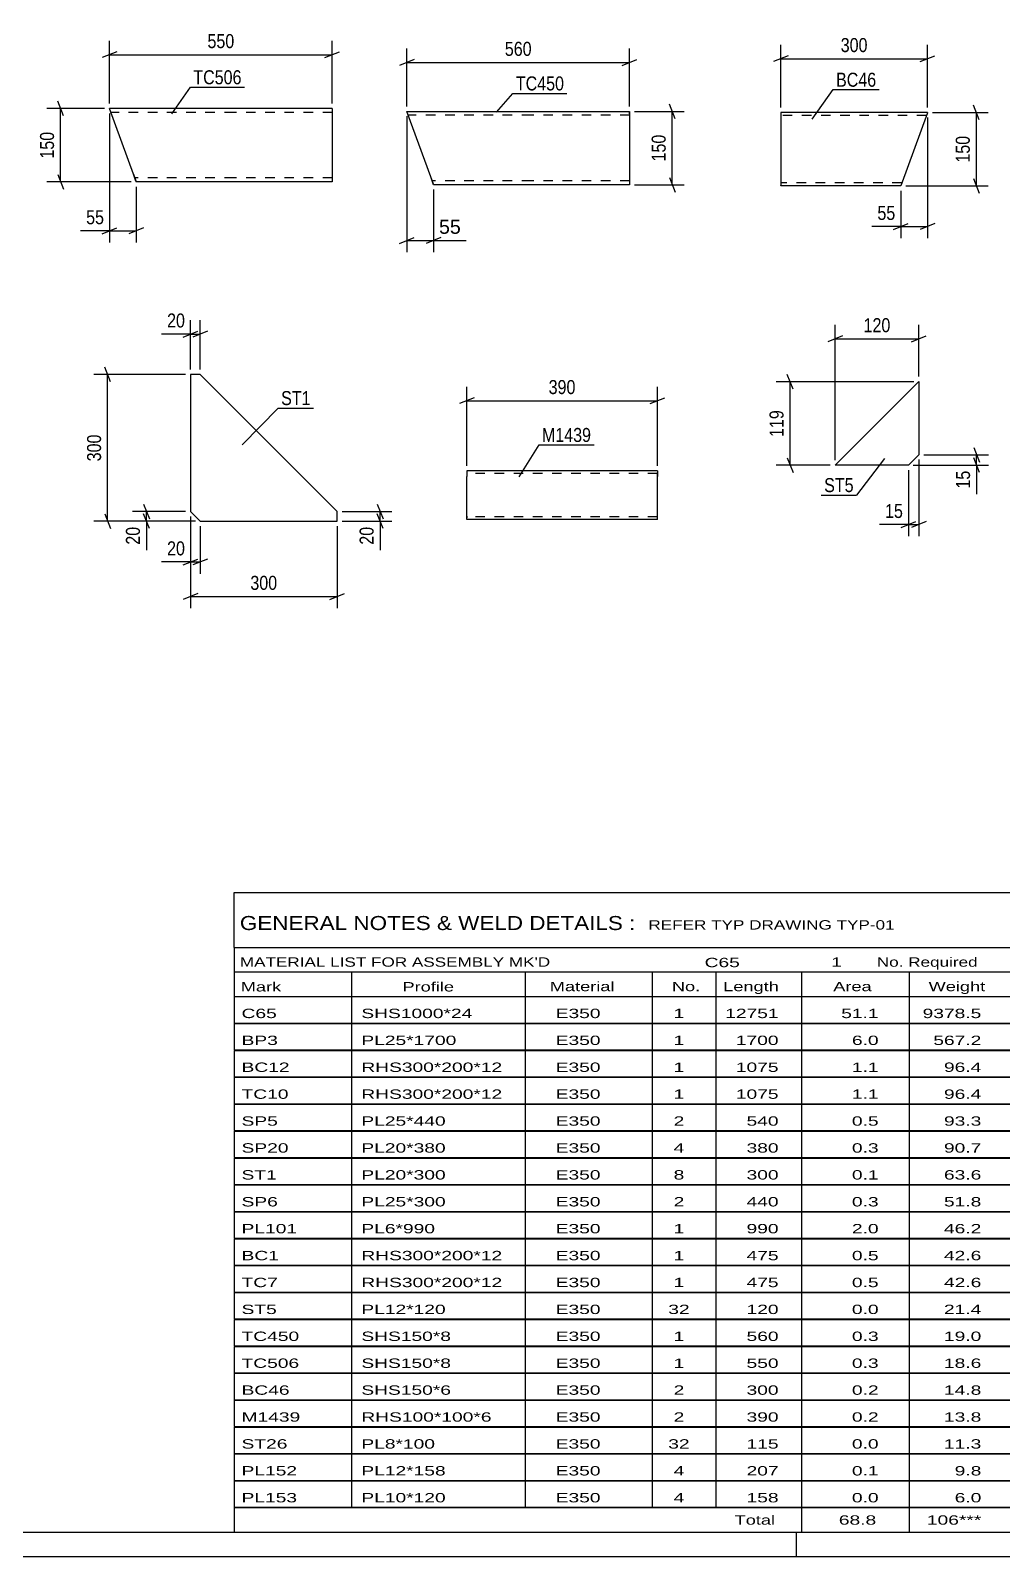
# Model space of a CAD drawing. Header units: millimetres. Extents: x 0 to 841, y 0 to 1249.
# Drawn here: x 474.3 to 673.1, y 0 to 311.9 of the extents above; entities that cross this region are included whole.
import ezdxf

# ---------------------------------------------------------------- set-up
doc = ezdxf.new("R2010")
doc.units = ezdxf.units.MM
doc.linetypes.add('DXK_LINE_DOT2', pattern=[3.9198, 1.9599, -1.9599])
doc.styles.add('Arial', font='ARIAL.TTF', dxfattribs={"height": 0.2})
doc.styles.add('Arial Narrow', font='ARIALN.TTF', dxfattribs={"height": 0.2})

# ---------------------------------------------------------------- blocks, each defined once
blk = doc.blocks.new('Unknown-284856767-1127')
at = {"color": 5, "linetype": 'Continuous'}
for p, q in [((5, 5), (836, 5)), ((631, 0), (631, 5)), ((0, 0), (841, 0))]:
    blk.add_line(p, q, dxfattribs=at)
blk = doc.blocks.new('Part-284856767-7043 - 7036')
at = {"color": 2, "linetype": 'Continuous'}
for p, q in [((657.77, 295.18), (627.78, 295.18)), ((627.78, 295.18), (627.78, 280.27)), ((657.74, 295.08), (652.32, 280.18)), ((657.77, 295.18), (657.74, 295.08)), ((627.78, 280.18), (627.78, 280.27)), ((652.32, 280.18), (627.78, 280.18))]:
    blk.add_line(p, q, dxfattribs=at)
at = {"color": 7, "linetype": 'DXK_LINE_DOT2'}
for p, q in [((657.56, 294.58), (627.78, 294.58)), ((627.78, 280.78), (627.78, 280.82)), ((652.53, 280.78), (627.78, 280.78)), ((652.53, 280.78), (652.55, 280.82))]:
    blk.add_line(p, q, dxfattribs=at)
blk = doc.blocks.new('Part-284856767-7105 - 7099')
at = {"color": 2, "linetype": 'Continuous'}
for p, q in [((563.54, 221.95), (563.54, 220.75)), ((602.55, 221.95), (563.54, 221.95)), ((602.55, 221.95), (602.55, 221.86)), ((602.55, 221.86), (602.55, 220.75)), ((563.54, 212.69), (563.54, 220.75)), ((602.55, 211.95), (602.55, 220.75)), ((563.54, 212.04), (563.54, 212.69)), ((563.54, 211.95), (563.54, 212.04)), ((602.55, 211.95), (563.54, 211.95))]:
    blk.add_line(p, q, dxfattribs=at)
at = {"color": 7, "linetype": 'DXK_LINE_DOT2'}
for p, q in [((602.55, 220.75), (602.55, 221.6)), ((602.55, 221.35), (563.54, 221.35)), ((563.54, 212.69), (563.54, 212.3)), ((563.54, 212.55), (563.54, 212.59)), ((602.55, 212.55), (563.54, 212.55)), ((602.55, 212.55), (602.55, 212.59)), ((563.54, 211.95), (563.54, 211.95))]:
    blk.add_line(p, q, dxfattribs=at)
blk = doc.blocks.new('Part-284856767-5308 - 5301')
at = {"color": 2, "linetype": 'Continuous'}
for p, q in [((556.18, 282.01), (551.3, 295.41)), ((551.3, 295.41), (576.76, 295.41)), ((576.86, 295.41), (596.86, 295.41)), ((596.86, 295.41), (596.86, 294.94)), ((596.86, 294.94), (596.86, 280.41)), ((556.76, 280.41), (556.18, 282.01)), ((576.76, 280.41), (556.76, 280.41)), ((596.86, 280.41), (576.86, 280.41))]:
    blk.add_line(p, q, dxfattribs=at)
at = {"color": 7, "linetype": 'DXK_LINE_DOT2'}
for p, q in [((576.76, 294.61), (551.59, 294.61)), ((596.86, 294.61), (576.86, 294.61)), ((596.86, 294.94), (596.86, 295.29)), ((556.72, 280.53), (556.18, 282.01)), ((556.47, 281.21), (556.45, 281.27)), ((576.76, 281.21), (556.47, 281.21)), ((596.86, 281.21), (576.86, 281.21)), ((596.86, 281.21), (596.86, 281.27))]:
    blk.add_line(p, q, dxfattribs=at)
blk = doc.blocks.new('Part-284856767-5927 - 5921')
at = {"color": 2, "linetype": 'Continuous'}
for p, q in [((638.87, 223.08), (656.01, 240.22)), ((656.01, 240.22), (656.01, 225.22)), ((656.01, 225.22), (653.87, 223.08)), ((653.87, 223.08), (638.87, 223.08))]:
    blk.add_line(p, q, dxfattribs=at)
blk = doc.blocks.new('Part-284856767-5982 - 5976')
at = {"color": 2, "linetype": 'Continuous'}
for p, q in [((509.05, 241.61), (507.05, 241.61)), ((507.05, 241.61), (507.05, 213.61)), ((537.05, 213.61), (509.05, 241.61)), ((507.05, 213.61), (509.05, 211.61)), ((537.05, 211.61), (537.05, 213.61)), ((509.05, 211.61), (537.05, 211.61))]:
    blk.add_line(p, q, dxfattribs=at)
blk = doc.blocks.new('Part-284856767-5365 - 5358')
at = {"color": 2, "linetype": 'Continuous'}
for p, q in [((515.96, 295.99), (490.5, 295.99)), ((495.37, 282.59), (490.5, 295.99)), ((536.06, 295.99), (516.06, 295.99)), ((536.06, 295.99), (536.06, 280.99)), ((495.37, 282.59), (495.96, 280.99)), ((515.96, 280.99), (495.96, 280.99)), ((536.06, 280.99), (516.06, 280.99))]:
    blk.add_line(p, q, dxfattribs=at)
at = {"color": 7, "linetype": 'DXK_LINE_DOT2'}
for p, q in [((515.96, 295.19), (490.79, 295.19)), ((536.06, 295.19), (516.06, 295.19)), ((495.91, 281.11), (495.37, 282.59)), ((495.67, 281.79), (495.64, 281.85)), ((515.96, 281.79), (495.67, 281.79)), ((536.06, 281.79), (516.06, 281.79)), ((536.06, 281.79), (536.06, 281.85))]:
    blk.add_line(p, q, dxfattribs=at)
blk = doc.blocks.new('StraightDimension-284856767-7078 - 7036')
at = {"color": 7, "linetype": 'Continuous'}
for p, q in [((657.77, 294.18), (657.77, 269.47)), ((652.32, 279.18), (652.32, 269.47)), ((650.82, 271.27), (653.82, 272.47)), ((652.32, 271.87), (657.77, 271.87)), ((659.27, 272.47), (656.27, 271.27))]:
    blk.add_line(p, q, dxfattribs=at)
at = {"color": 0}
blk.add_wipeout([(651.79, 272.62), (651.79, 276.82), (646.93, 276.82), (646.93, 272.62)], dxfattribs=at)
at = {"color": 7, "linetype": 'Continuous'}
blk.add_line((652.32, 271.87), (646.41, 271.87), dxfattribs=at)
blk.add_line((652.32, 271.87), (646.41, 271.87), dxfattribs=at)
at = {"color": 3, "style": 'Arial Narrow'}
blk.add_text('55', height=2.863, dxfattribs=at).set_placement((647.53, 273.22))
blk = doc.blocks.new('StraightDimension-284856767-7045 - 7036')
at = {"color": 7, "linetype": 'Continuous'}
for p, q in [((627.78, 296.18), (627.78, 309.03)), ((657.77, 296.18), (657.77, 309.03)), ((629.28, 306.78), (626.28, 305.58)), ((627.78, 306.18), (657.77, 306.18)), ((656.27, 305.58), (659.27, 306.78))]:
    blk.add_line(p, q, dxfattribs=at)
at = {"color": 0}
blk.add_wipeout([(646.12, 306.93), (646.12, 311.13), (639.43, 311.13), (639.43, 306.93)], dxfattribs=at)
at = {"color": 3, "style": 'Arial Narrow'}
blk.add_text('300', height=2.863, dxfattribs=at).set_placement((640.03, 307.53))
blk = doc.blocks.new('StraightDimension-284856767-7056 - 7036')
at = {"color": 7, "linetype": 'Continuous'}
for p, q in [((668.37, 293.68), (667.17, 296.68)), ((658.77, 295.18), (670.17, 295.18)), ((667.77, 280.18), (667.77, 295.18)), ((667.17, 281.68), (668.37, 278.68)), ((653.32, 280.18), (670.17, 280.18))]:
    blk.add_line(p, q, dxfattribs=at)
at = {"color": 0}
blk.add_wipeout([(667.02, 291.02), (662.82, 291.02), (662.82, 284.33), (667.02, 284.33)], dxfattribs=at)
at = {"color": 3, "style": 'Arial Narrow'}
blk.add_text('150', height=2.863, rotation=90.0002, dxfattribs=at).set_placement((666.42, 284.93))
blk = doc.blocks.new('StraightDimension-284856767-7107 - 7099')
at = {"color": 7, "linetype": 'Continuous'}
for p, q in [((563.54, 222.95), (563.54, 239.12)), ((602.55, 222.95), (602.55, 239.12)), ((565.04, 236.87), (562.04, 235.67)), ((563.54, 236.27), (602.55, 236.27)), ((601.05, 235.67), (604.05, 236.87))]:
    blk.add_line(p, q, dxfattribs=at)
at = {"color": 0}
blk.add_wipeout([(586.39, 237.02), (586.39, 241.22), (579.7, 241.22), (579.7, 237.02)], dxfattribs=at)
at = {"color": 3, "style": 'Arial Narrow'}
blk.add_text('390', height=2.863, dxfattribs=at).set_placement((580.3, 237.62))
blk = doc.blocks.new('StraightDimension-284856767-5311 - 5301')
at = {"color": 7, "linetype": 'Continuous'}
for p, q in [((552.8, 306.01), (549.8, 304.81)), ((551.3, 296.41), (551.3, 308.26)), ((595.36, 304.81), (598.36, 306.01)), ((596.86, 296.41), (596.86, 308.26)), ((551.3, 305.41), (596.86, 305.41))]:
    blk.add_line(p, q, dxfattribs=at)
at = {"color": 0}
blk.add_wipeout([(577.42, 306.16), (577.42, 310.36), (570.74, 310.36), (570.74, 306.16)], dxfattribs=at)
at = {"color": 3, "style": 'Arial Narrow'}
blk.add_text('560', height=2.863, dxfattribs=at).set_placement((571.34, 306.76))
blk = doc.blocks.new('StraightDimension-284856767-5322 - 5301')
at = {"color": 7, "linetype": 'Continuous'}
for p, q in [((606.18, 293.91), (604.98, 296.91)), ((597.86, 295.41), (607.98, 295.41)), ((605.58, 280.41), (605.58, 295.41)), ((604.98, 281.91), (606.18, 278.91)), ((597.86, 280.41), (607.98, 280.41))]:
    blk.add_line(p, q, dxfattribs=at)
at = {"color": 0}
blk.add_wipeout([(604.83, 291.25), (600.63, 291.25), (600.63, 284.57), (604.83, 284.57)], dxfattribs=at)
at = {"color": 3, "style": 'Arial Narrow'}
blk.add_text('150', height=2.863, rotation=90.0002, dxfattribs=at).set_placement((604.23, 285.17))
blk = doc.blocks.new('StraightDimension-284856767-5337 - 5301')
at = {"color": 7, "linetype": 'Continuous'}
for p, q in [((551.3, 294.41), (551.3, 266.63)), ((556.76, 279.41), (556.76, 266.63)), ((549.8, 268.43), (552.8, 269.63)), ((551.3, 269.03), (556.76, 269.03)), ((558.26, 269.63), (555.26, 268.43))]:
    blk.add_line(p, q, dxfattribs=at)
at = {"color": 0}
blk.add_wipeout([(562.93, 269.78), (562.93, 273.98), (557.28, 273.98), (557.28, 269.78)], dxfattribs=at)
at = {"color": 7, "linetype": 'Continuous'}
blk.add_line((556.76, 269.03), (563.46, 269.03), dxfattribs=at)
blk.add_line((556.76, 269.03), (563.46, 269.03), dxfattribs=at)
at = {"color": 3, "style": 'Arial'}
blk.add_text('55', height=2.865, dxfattribs=at).set_placement((557.88, 270.38))
blk = doc.blocks.new('StraightDimension-284856767-5950 - 5921')
at = {"color": 7, "linetype": 'Continuous'}
for p, q in [((638.87, 224.08), (638.87, 251.77)), ((656.01, 241.22), (656.01, 251.77)), ((640.37, 249.52), (637.37, 248.32)), ((638.87, 248.92), (656.01, 248.92)), ((654.51, 248.32), (657.51, 249.52))]:
    blk.add_line(p, q, dxfattribs=at)
at = {"color": 0}
blk.add_wipeout([(650.78, 249.67), (650.78, 253.87), (644.1, 253.87), (644.1, 249.67)], dxfattribs=at)
at = {"color": 3, "style": 'Arial Narrow'}
blk.add_text('120', height=2.863, dxfattribs=at).set_placement((644.7, 250.27))
blk = doc.blocks.new('StraightDimension-284856767-5939 - 5921')
at = {"color": 7, "linetype": 'Continuous'}
for p, q in [((657.01, 225.22), (670.22, 225.22)), ((667.22, 226.72), (668.42, 223.72)), ((667.82, 223.08), (667.82, 225.22)), ((654.87, 223.08), (670.22, 223.08)), ((668.42, 221.58), (667.22, 224.58))]:
    blk.add_line(p, q, dxfattribs=at)
at = {"color": 0}
blk.add_wipeout([(667.07, 222.55), (662.87, 222.55), (662.87, 217.7), (667.07, 217.7)], dxfattribs=at)
at = {"color": 7, "linetype": 'Continuous'}
blk.add_line((667.82, 223.08), (667.82, 217.17), dxfattribs=at)
blk.add_line((667.82, 223.08), (667.82, 217.17), dxfattribs=at)
at = {"color": 3, "style": 'Arial Narrow'}
blk.add_text('15', height=2.863, rotation=90.0002, dxfattribs=at).set_placement((666.47, 218.3))
blk = doc.blocks.new('StraightDimension-284856767-5929 - 5921')
at = {"color": 7, "linetype": 'Continuous'}
for p, q in [((630.28, 238.61), (629.08, 241.61)), ((655.01, 240.11), (626.83, 240.11)), ((629.68, 223.08), (629.68, 240.11)), ((637.87, 223.08), (626.83, 223.08)), ((629.08, 224.58), (630.28, 221.58))]:
    blk.add_line(p, q, dxfattribs=at)
at = {"color": 0}
blk.add_wipeout([(628.93, 234.94), (624.73, 234.94), (624.73, 228.25), (628.93, 228.25)], dxfattribs=at)
at = {"color": 3, "style": 'Arial Narrow'}
blk.add_text('119', height=2.863, rotation=90.0002, dxfattribs=at).set_placement((628.33, 228.85))
blk = doc.blocks.new('StraightDimension-284856767-5962 - 5921')
at = {"color": 7, "linetype": 'Continuous'}
for p, q in [((653.87, 222.08), (653.87, 208.54)), ((656.01, 224.22), (656.01, 208.54)), ((652.37, 210.34), (655.37, 211.54)), ((653.87, 210.94), (656.01, 210.94)), ((657.51, 211.54), (654.51, 210.34))]:
    blk.add_line(p, q, dxfattribs=at)
at = {"color": 0}
blk.add_wipeout([(653.35, 211.69), (653.35, 215.89), (648.49, 215.89), (648.49, 211.69)], dxfattribs=at)
at = {"color": 7, "linetype": 'Continuous'}
blk.add_line((653.87, 210.94), (647.96, 210.94), dxfattribs=at)
blk.add_line((653.87, 210.94), (647.96, 210.94), dxfattribs=at)
at = {"color": 3, "style": 'Arial Narrow'}
blk.add_text('15', height=2.863, dxfattribs=at).set_placement((649.09, 212.29))
blk = doc.blocks.new('StraightDimension-284856767-6018 - 5976')
at = {"color": 7, "linetype": 'Continuous'}
for p, q in [((506.05, 213.61), (495.21, 213.61)), ((497.46, 215.11), (498.66, 212.11)), ((498.66, 210.11), (497.46, 213.11)), ((498.06, 211.61), (498.06, 213.61)), ((508.05, 211.61), (495.21, 211.61))]:
    blk.add_line(p, q, dxfattribs=at)
at = {"color": 0}
blk.add_wipeout([(497.31, 211.09), (493.11, 211.09), (493.11, 206.23), (497.31, 206.23)], dxfattribs=at)
at = {"color": 7, "linetype": 'Continuous'}
blk.add_line((498.06, 211.61), (498.06, 205.71), dxfattribs=at)
blk.add_line((498.06, 211.61), (498.06, 205.71), dxfattribs=at)
at = {"color": 3, "style": 'Arial Narrow'}
blk.add_text('20', height=2.863, rotation=90.0002, dxfattribs=at).set_placement((496.71, 206.83))
blk = doc.blocks.new('StraightDimension-284856767-5998 - 5976')
at = {"color": 7, "linetype": 'Continuous'}
for p, q in [((507.05, 212.61), (507.05, 200.9)), ((509.05, 210.61), (509.05, 200.9)), ((505.55, 202.7), (508.55, 203.9)), ((507.05, 203.3), (509.05, 203.3)), ((510.55, 203.9), (507.55, 202.7))]:
    blk.add_line(p, q, dxfattribs=at)
at = {"color": 0}
blk.add_wipeout([(506.52, 204.05), (506.52, 208.25), (501.67, 208.25), (501.67, 204.05)], dxfattribs=at)
at = {"color": 7, "linetype": 'Continuous'}
blk.add_line((507.05, 203.3), (501.14, 203.3), dxfattribs=at)
blk.add_line((507.05, 203.3), (501.14, 203.3), dxfattribs=at)
at = {"color": 3, "style": 'Arial Narrow'}
blk.add_text('20', height=2.863, dxfattribs=at).set_placement((502.27, 204.65))
blk = doc.blocks.new('StraightDimension-284856767-6040 - 5976')
at = {"color": 7, "linetype": 'Continuous'}
for p, q in [((506.05, 241.61), (487.27, 241.61)), ((490.72, 240.11), (489.52, 243.11)), ((490.12, 211.61), (490.12, 241.61)), ((489.52, 213.11), (490.72, 210.11)), ((508.05, 211.61), (487.27, 211.61))]:
    blk.add_line(p, q, dxfattribs=at)
at = {"color": 0}
blk.add_wipeout([(489.37, 229.95), (485.17, 229.95), (485.17, 223.27), (489.37, 223.27)], dxfattribs=at)
at = {"color": 3, "style": 'Arial Narrow'}
blk.add_text('300', height=2.863, rotation=90.0002, dxfattribs=at).set_placement((488.77, 223.87))
blk = doc.blocks.new('StraightDimension-284856767-5984 - 5976')
at = {"color": 7, "linetype": 'Continuous'}
for p, q in [((507.05, 242.61), (507.05, 252.73)), ((509.05, 242.61), (509.05, 252.73)), ((505.55, 249.28), (508.55, 250.48)), ((507.05, 249.88), (509.05, 249.88)), ((510.55, 250.48), (507.55, 249.28))]:
    blk.add_line(p, q, dxfattribs=at)
at = {"color": 0}
blk.add_wipeout([(506.52, 250.63), (506.52, 254.83), (501.67, 254.83), (501.67, 250.63)], dxfattribs=at)
at = {"color": 7, "linetype": 'Continuous'}
blk.add_line((507.05, 249.88), (501.14, 249.88), dxfattribs=at)
blk.add_line((507.05, 249.88), (501.14, 249.88), dxfattribs=at)
at = {"color": 3, "style": 'Arial Narrow'}
blk.add_text('20', height=2.863, dxfattribs=at).set_placement((502.27, 251.23))
blk = doc.blocks.new('StraightDimension-284856767-6011 - 5976')
at = {"color": 7, "linetype": 'Continuous'}
for p, q in [((538.05, 213.61), (548.25, 213.61)), ((545.25, 215.11), (546.45, 212.11)), ((546.45, 210.11), (545.25, 213.11)), ((545.85, 211.61), (545.85, 213.61)), ((538.05, 211.61), (548.25, 211.61))]:
    blk.add_line(p, q, dxfattribs=at)
at = {"color": 0}
blk.add_wipeout([(545.1, 211.09), (540.9, 211.09), (540.9, 206.23), (545.1, 206.23)], dxfattribs=at)
at = {"color": 7, "linetype": 'Continuous'}
blk.add_line((545.85, 211.61), (545.85, 205.71), dxfattribs=at)
blk.add_line((545.85, 211.61), (545.85, 205.71), dxfattribs=at)
at = {"color": 3, "style": 'Arial Narrow'}
blk.add_text('20', height=2.863, rotation=90.0002, dxfattribs=at).set_placement((544.5, 206.83))
blk = doc.blocks.new('StraightDimension-284856767-6031 - 5976')
at = {"color": 7, "linetype": 'Continuous'}
for p, q in [((507.05, 212.61), (507.05, 193.85)), ((537.05, 210.61), (537.05, 193.85)), ((508.55, 196.85), (505.55, 195.65)), ((535.55, 195.65), (538.55, 196.85)), ((507.05, 196.25), (537.05, 196.25))]:
    blk.add_line(p, q, dxfattribs=at)
at = {"color": 0}
blk.add_wipeout([(525.39, 197), (525.39, 201.2), (518.7, 201.2), (518.7, 197)], dxfattribs=at)
at = {"color": 3, "style": 'Arial Narrow'}
blk.add_text('300', height=2.863, dxfattribs=at).set_placement((519.3, 197.6))
blk = doc.blocks.new('StraightDimension-284856767-5368 - 5358')
at = {"color": 7, "linetype": 'Continuous'}
for p, q in [((490.5, 296.99), (490.5, 309.84)), ((536.06, 296.99), (536.06, 309.84)), ((492, 307.59), (489, 306.39)), ((490.5, 306.99), (536.06, 306.99)), ((534.56, 306.39), (537.56, 307.59))]:
    blk.add_line(p, q, dxfattribs=at)
at = {"color": 0}
blk.add_wipeout([(516.62, 307.74), (516.62, 311.94), (509.93, 311.94), (509.93, 307.74)], dxfattribs=at)
at = {"color": 3, "style": 'Arial Narrow'}
blk.add_text('550', height=2.863, dxfattribs=at).set_placement((510.53, 308.34))
blk = doc.blocks.new('StraightDimension-284856767-5379 - 5358')
at = {"color": 7, "linetype": 'Continuous'}
for p, q in [((481.1, 294.49), (479.9, 297.49)), ((489.5, 295.99), (477.65, 295.99)), ((480.5, 280.99), (480.5, 295.99)), ((494.96, 280.99), (477.65, 280.99)), ((479.9, 282.49), (481.1, 279.49))]:
    blk.add_line(p, q, dxfattribs=at)
at = {"color": 0}
blk.add_wipeout([(479.75, 291.83), (475.55, 291.83), (475.55, 285.15), (479.75, 285.15)], dxfattribs=at)
at = {"color": 3, "style": 'Arial Narrow'}
blk.add_text('150', height=2.863, rotation=90.0002, dxfattribs=at).set_placement((479.15, 285.75))
blk = doc.blocks.new('StraightDimension-284856767-5401 - 5358')
at = {"color": 7, "linetype": 'Continuous'}
for p, q in [((490.5, 294.99), (490.5, 268.59)), ((495.96, 279.99), (495.96, 268.59)), ((489, 270.39), (492, 271.59)), ((497.46, 271.59), (494.46, 270.39)), ((490.5, 270.99), (495.96, 270.99))]:
    blk.add_line(p, q, dxfattribs=at)
at = {"color": 0}
blk.add_wipeout([(489.97, 271.74), (489.97, 275.94), (485.12, 275.94), (485.12, 271.74)], dxfattribs=at)
at = {"color": 7, "linetype": 'Continuous'}
blk.add_line((490.5, 270.99), (484.59, 270.99), dxfattribs=at)
blk.add_line((490.5, 270.99), (484.59, 270.99), dxfattribs=at)
at = {"color": 3, "style": 'Arial Narrow'}
blk.add_text('55', height=2.863, dxfattribs=at).set_placement((485.72, 272.34))
blk = doc.blocks.new('Unknown-284856767-14929')
at = {"color": 7, "linetype": 'Continuous'}
for p, q in [((516, 135.75), (676, 135.75)), ((516, 124.5), (516, 135.75)), ((676, 135.75), (676, 124.5)), ((516, 124.5), (676, 124.5)), ((516, 124.5), (516, 119.5)), ((676, 124.5), (676, 119.5)), ((516, 119.5), (676, 119.5)), ((516, 119.5), (516, 114.5)), ((540, 119.5), (540, 114.5)), ((575.5, 119.5), (575.5, 114.5)), ((601.5, 119.5), (601.5, 114.5)), ((614.5, 119.5), (614.5, 114.5)), ((632, 119.5), (632, 114.5)), ((654, 119.5), (654, 114.5)), ((676, 119.5), (676, 114.5)), ((516, 114.5), (676, 114.5)), ((516, 114.45), (516, 109.05)), ((516, 114.45), (676, 114.45)), ((540, 114.5), (540, 109)), ((575.5, 114.5), (575.5, 109)), ((601.5, 114.5), (601.5, 109)), ((614.5, 114.5), (614.5, 109)), ((632, 114.5), (632, 109)), ((654, 114.5), (654, 109)), ((676, 114.45), (676, 109.05)), ((516, 109.05), (676, 109.05)), ((516, 108.95), (516, 103.55)), ((516, 108.95), (676, 108.95)), ((540, 109), (540, 103.5)), ((575.5, 109), (575.5, 103.5)), ((601.5, 109), (601.5, 103.5)), ((614.5, 109), (614.5, 103.5)), ((632, 109), (632, 103.5)), ((654, 109), (654, 103.5)), ((676, 108.95), (676, 103.55)), ((516, 103.55), (676, 103.55)), ((516, 103.45), (516, 98.05)), ((516, 103.45), (676, 103.45)), ((540, 103.5), (540, 98)), ((575.5, 103.5), (575.5, 98)), ((601.5, 103.5), (601.5, 98)), ((614.5, 103.5), (614.5, 98)), ((632, 103.5), (632, 98)), ((654, 103.5), (654, 98)), ((676, 103.45), (676, 98.05)), ((516, 98.05), (676, 98.05)), ((516, 97.95), (516, 92.55)), ((516, 97.95), (676, 97.95)), ((540, 98), (540, 92.5)), ((575.5, 98), (575.5, 92.5)), ((601.5, 98), (601.5, 92.5)), ((614.5, 98), (614.5, 92.5)), ((632, 98), (632, 92.5)), ((654, 98), (654, 92.5)), ((676, 97.95), (676, 92.55)), ((516, 92.55), (676, 92.55)), ((516, 92.45), (516, 87.05)), ((516, 92.45), (676, 92.45)), ((540, 92.5), (540, 87)), ((575.5, 92.5), (575.5, 87)), ((601.5, 92.5), (601.5, 87)), ((614.5, 92.5), (614.5, 87)), ((632, 92.5), (632, 87)), ((654, 92.5), (654, 87)), ((676, 92.45), (676, 87.05)), ((516, 87.05), (676, 87.05)), ((516, 86.95), (516, 81.55)), ((516, 86.95), (676, 86.95)), ((540, 87), (540, 81.5)), ((575.5, 87), (575.5, 81.5)), ((601.5, 87), (601.5, 81.5)), ((614.5, 87), (614.5, 81.5)), ((632, 87), (632, 81.5)), ((654, 87), (654, 81.5)), ((676, 86.95), (676, 81.55)), ((516, 81.55), (676, 81.55)), ((516, 81.45), (516, 76.05)), ((516, 81.45), (676, 81.45)), ((540, 81.5), (540, 76)), ((575.5, 81.5), (575.5, 76)), ((601.5, 81.5), (601.5, 76)), ((614.5, 81.5), (614.5, 76)), ((632, 81.5), (632, 76)), ((654, 81.5), (654, 76)), ((676, 81.45), (676, 76.05)), ((516, 76.05), (676, 76.05)), ((516, 75.95), (516, 70.55)), ((516, 75.95), (676, 75.95)), ((540, 76), (540, 70.5)), ((575.5, 76), (575.5, 70.5)), ((601.5, 76), (601.5, 70.5)), ((614.5, 76), (614.5, 70.5)), ((632, 76), (632, 70.5)), ((654, 76), (654, 70.5)), ((676, 75.95), (676, 70.55)), ((516, 70.55), (676, 70.55)), ((516, 70.45), (516, 65.05)), ((516, 70.45), (676, 70.45)), ((540, 70.5), (540, 65)), ((575.5, 70.5), (575.5, 65)), ((601.5, 70.5), (601.5, 65)), ((614.5, 70.5), (614.5, 65)), ((632, 70.5), (632, 65)), ((654, 70.5), (654, 65)), ((676, 70.45), (676, 65.05)), ((516, 65.05), (676, 65.05)), ((516, 64.95), (516, 59.55)), ((516, 64.95), (676, 64.95)), ((540, 65), (540, 59.5)), ((575.5, 65), (575.5, 59.5)), ((601.5, 65), (601.5, 59.5)), ((614.5, 65), (614.5, 59.5)), ((632, 65), (632, 59.5)), ((654, 65), (654, 59.5)), ((676, 64.95), (676, 59.55)), ((516, 59.55), (676, 59.55)), ((516, 59.45), (516, 54.05)), ((516, 59.45), (676, 59.45)), ((540, 59.5), (540, 54)), ((575.5, 59.5), (575.5, 54)), ((601.5, 59.5), (601.5, 54)), ((614.5, 59.5), (614.5, 54)), ((632, 59.5), (632, 54)), ((654, 59.5), (654, 54)), ((676, 59.45), (676, 54.05)), ((516, 54.05), (676, 54.05)), ((516, 53.95), (516, 48.55)), ((516, 53.95), (676, 53.95)), ((540, 54), (540, 48.5)), ((575.5, 54), (575.5, 48.5)), ((601.5, 54), (601.5, 48.5)), ((614.5, 54), (614.5, 48.5)), ((632, 54), (632, 48.5)), ((654, 54), (654, 48.5)), ((676, 53.95), (676, 48.55)), ((516, 48.55), (676, 48.55)), ((516, 48.45), (516, 43.05)), ((516, 48.45), (676, 48.45)), ((540, 48.5), (540, 43)), ((575.5, 48.5), (575.5, 43)), ((601.5, 48.5), (601.5, 43)), ((614.5, 48.5), (614.5, 43)), ((632, 48.5), (632, 43)), ((654, 48.5), (654, 43)), ((676, 48.45), (676, 43.05)), ((516, 43.05), (676, 43.05)), ((516, 42.95), (516, 37.55)), ((516, 42.95), (676, 42.95)), ((540, 43), (540, 37.5)), ((575.5, 43), (575.5, 37.5)), ((601.5, 43), (601.5, 37.5)), ((614.5, 43), (614.5, 37.5)), ((632, 43), (632, 37.5)), ((654, 43), (654, 37.5)), ((676, 42.95), (676, 37.55)), ((516, 37.55), (676, 37.55)), ((516, 37.45), (516, 32.05)), ((516, 37.45), (676, 37.45)), ((540, 37.5), (540, 32)), ((575.5, 37.5), (575.5, 32)), ((601.5, 37.5), (601.5, 32)), ((614.5, 37.5), (614.5, 32)), ((632, 37.5), (632, 32)), ((654, 37.5), (654, 32)), ((676, 37.45), (676, 32.05)), ((516, 32.05), (676, 32.05)), ((516, 31.95), (516, 26.55)), ((516, 31.95), (676, 31.95)), ((540, 32), (540, 26.5)), ((575.5, 32), (575.5, 26.5)), ((601.5, 32), (601.5, 26.5)), ((614.5, 32), (614.5, 26.5)), ((632, 32), (632, 26.5)), ((654, 32), (654, 26.5)), ((676, 31.95), (676, 26.55)), ((516, 26.55), (676, 26.55)), ((516, 26.45), (516, 21.05)), ((516, 26.45), (676, 26.45)), ((540, 26.5), (540, 21)), ((575.5, 26.5), (575.5, 21)), ((601.5, 26.5), (601.5, 21)), ((614.5, 26.5), (614.5, 21)), ((632, 26.5), (632, 21)), ((654, 26.5), (654, 21)), ((676, 26.45), (676, 21.05)), ((516, 21.05), (676, 21.05)), ((516, 20.95), (516, 15.55)), ((516, 20.95), (676, 20.95)), ((540, 21), (540, 15.5)), ((575.5, 21), (575.5, 15.5)), ((601.5, 21), (601.5, 15.5)), ((614.5, 21), (614.5, 15.5)), ((632, 21), (632, 15.5)), ((654, 21), (654, 15.5)), ((676, 20.95), (676, 15.55)), ((516, 15.55), (676, 15.55)), ((516, 15.45), (516, 10.05)), ((516, 15.45), (676, 15.45)), ((540, 15.5), (540, 10)), ((575.5, 15.5), (575.5, 10)), ((601.5, 15.5), (601.5, 10)), ((614.5, 15.5), (614.5, 10)), ((632, 15.5), (632, 10)), ((654, 15.5), (654, 10)), ((676, 15.45), (676, 10.05)), ((516, 10.05), (676, 10.05)), ((516, 10), (676, 10)), ((516, 10), (516, 5)), ((632, 10), (632, 5)), ((654, 10), (654, 5)), ((676, 10), (676, 5)), ((516, 5), (676, 5))]:
    blk.add_line(p, q, dxfattribs=at)
at = {"color": 7, "style": 'Arial Narrow'}
for s, height, width, p in [('GENERAL NOTES & WELD DETAILS :', 2.8633, 1.4, (517.15, 128.06)), ('REFER TYP DRAWING TYP-01', 1.9089, 1.6, (600.7, 128.16)), ("MATERIAL LIST FOR ASSEMBLY MK'D", 1.9089, 1.6, (517.15, 120.56)), ('C65', 1.909, 1.794707, (612.2, 120.47)), ('1', 1.91, 1.794707, (638.08, 120.56)), ('No. Required', 1.9089, 1.6, (647.41, 120.56)), ('Mark', 1.909, 1.7, (517.34, 115.5)), ('Profile', 1.909, 1.7, (550.41, 115.5)), ('Material', 1.909, 1.7, (580.54, 115.56)), ('No.', 1.909, 1.7, (605.5, 115.56)), ('Length', 1.909, 1.7, (616, 115.56)), ('Area', 1.909, 1.7, (638.5, 115.56)), ('Weight', 1.909, 1.7, (658, 115.56))]:
    blk.add_text(s, height=height, dxfattribs=dict(at, width=width)).set_placement(p)
at = {"color": 7, "linetype": 'Continuous', "style": 'Arial Narrow'}
for s, height, width, p in [('C65', 1.909, 1.794707, (517.5, 110.06)), ('SHS1000*24', 1.909, 1.794707, (542, 110.06)), ('E350', 1.909, 1.794707, (581.74, 110.06)), ('1', 1.91, 1.794707, (605.86, 110.06)), ('12751', 1.909, 1.794707, (616.4, 110.06)), ('51.1', 1.909, 1.794707, (640.13, 110.06)), ('9378.5', 1.909, 1.794707, (656.77, 110.06)), ('BP3', 1.909, 1.794707, (517.5, 104.56)), ('PL25*1700', 1.909, 1.794707, (542, 104.56)), ('E350', 1.909, 1.794707, (581.74, 104.56)), ('1', 1.91, 1.794707, (605.86, 104.56)), ('1700', 1.909, 1.794707, (618.58, 104.56)), ('6.0', 1.909, 1.794707, (642.32, 104.56)), ('567.2', 1.909, 1.794707, (658.96, 104.56)), ('BC12', 1.909, 1.794707, (517.5, 99.06)), ('RHS300*200*12', 1.9089, 1.794707, (542, 99.06)), ('E350', 1.909, 1.794707, (581.74, 99.06)), ('1', 1.91, 1.794707, (605.86, 99.06)), ('1075', 1.909, 1.794707, (618.58, 99.06)), ('1.1', 1.909, 1.794707, (642.32, 99.06)), ('96.4', 1.909, 1.794707, (661.14, 99.06)), ('TC10', 1.909, 1.794707, (517.5, 93.56)), ('RHS300*200*12', 1.9089, 1.794707, (542, 93.56)), ('E350', 1.909, 1.794707, (581.74, 93.56)), ('1', 1.91, 1.794707, (605.86, 93.56)), ('1075', 1.909, 1.794707, (618.58, 93.56)), ('1.1', 1.909, 1.794707, (642.32, 93.56)), ('96.4', 1.909, 1.794707, (661.14, 93.56)), ('SP5', 1.909, 1.794707, (517.5, 88.06)), ('PL25*440', 1.909, 1.794707, (542, 88.06)), ('E350', 1.909, 1.794707, (581.74, 88.06)), ('2', 1.91, 1.794707, (605.86, 88.06)), ('540', 1.909, 1.794707, (620.77, 88.06)), ('0.5', 1.909, 1.794707, (642.32, 88.06)), ('93.3', 1.909, 1.794707, (661.14, 88.06)), ('SP20', 1.909, 1.794707, (517.5, 82.56)), ('PL20*380', 1.909, 1.794707, (542, 82.56)), ('E350', 1.909, 1.794707, (581.74, 82.56)), ('4', 1.91, 1.794707, (605.86, 82.56)), ('380', 1.909, 1.794707, (620.77, 82.56)), ('0.3', 1.909, 1.794707, (642.32, 82.56)), ('90.7', 1.909, 1.794707, (661.14, 82.56)), ('ST1', 1.909, 1.794707, (517.5, 77.06)), ('PL20*300', 1.909, 1.794707, (542, 77.06)), ('E350', 1.909, 1.794707, (581.74, 77.06)), ('8', 1.91, 1.794707, (605.86, 77.06)), ('300', 1.909, 1.794707, (620.77, 77.06)), ('0.1', 1.909, 1.794707, (642.32, 77.06)), ('63.6', 1.909, 1.794707, (661.14, 77.06)), ('SP6', 1.909, 1.794707, (517.5, 71.56)), ('PL25*300', 1.909, 1.794707, (542, 71.56)), ('E350', 1.909, 1.794707, (581.74, 71.56)), ('2', 1.91, 1.794707, (605.86, 71.56)), ('440', 1.909, 1.794707, (620.77, 71.56)), ('0.3', 1.909, 1.794707, (642.32, 71.56)), ('51.8', 1.909, 1.794707, (661.14, 71.56)), ('PL101', 1.909, 1.794707, (517.5, 66.06)), ('PL6*990', 1.909, 1.794707, (542, 66.06)), ('E350', 1.909, 1.794707, (581.74, 66.06)), ('1', 1.91, 1.794707, (605.86, 66.06)), ('990', 1.909, 1.794707, (620.77, 66.06)), ('2.0', 1.909, 1.794707, (642.32, 66.06)), ('46.2', 1.909, 1.794707, (661.14, 66.06)), ('BC1', 1.909, 1.794707, (517.5, 60.56)), ('RHS300*200*12', 1.9089, 1.794707, (542, 60.56)), ('E350', 1.909, 1.794707, (581.74, 60.56)), ('1', 1.91, 1.794707, (605.86, 60.56)), ('475', 1.909, 1.794707, (620.77, 60.56)), ('0.5', 1.909, 1.794707, (642.32, 60.56)), ('42.6', 1.909, 1.794707, (661.14, 60.56)), ('TC7', 1.909, 1.794707, (517.5, 55.06)), ('RHS300*200*12', 1.9089, 1.794707, (542, 55.06)), ('E350', 1.909, 1.794707, (581.74, 55.06)), ('1', 1.91, 1.794707, (605.86, 55.06)), ('475', 1.909, 1.794707, (620.77, 55.06)), ('0.5', 1.909, 1.794707, (642.32, 55.06)), ('42.6', 1.909, 1.794707, (661.14, 55.06)), ('ST5', 1.909, 1.794707, (517.5, 49.56)), ('PL12*120', 1.909, 1.794707, (542, 49.56)), ('E350', 1.909, 1.794707, (581.74, 49.56)), ('32', 1.909, 1.794707, (604.76, 49.56)), ('120', 1.909, 1.794707, (620.77, 49.56)), ('0.0', 1.909, 1.794707, (642.32, 49.56)), ('21.4', 1.909, 1.794707, (661.14, 49.56)), ('TC450', 1.909, 1.794707, (517.5, 44.06)), ('SHS150*8', 1.909, 1.794707, (542, 44.06)), ('E350', 1.909, 1.794707, (581.74, 44.06)), ('1', 1.91, 1.794707, (605.86, 44.06)), ('560', 1.909, 1.794707, (620.77, 44.06)), ('0.3', 1.909, 1.794707, (642.32, 44.06)), ('19.0', 1.909, 1.794707, (661.14, 44.06)), ('TC506', 1.909, 1.794707, (517.5, 38.56)), ('SHS150*8', 1.909, 1.794707, (542, 38.56)), ('E350', 1.909, 1.794707, (581.74, 38.56)), ('1', 1.91, 1.794707, (605.86, 38.56)), ('550', 1.909, 1.794707, (620.77, 38.56)), ('0.3', 1.909, 1.794707, (642.32, 38.56)), ('18.6', 1.909, 1.794707, (661.14, 38.56)), ('BC46', 1.909, 1.794707, (517.5, 33.06)), ('SHS150*6', 1.909, 1.794707, (542, 33.06)), ('E350', 1.909, 1.794707, (581.74, 33.06)), ('2', 1.91, 1.794707, (605.86, 33.06)), ('300', 1.909, 1.794707, (620.77, 33.06)), ('0.2', 1.909, 1.794707, (642.32, 33.06)), ('14.8', 1.909, 1.794707, (661.14, 33.06)), ('M1439', 1.909, 1.794707, (517.5, 27.56)), ('RHS100*100*6', 1.9089, 1.794707, (542, 27.56)), ('E350', 1.909, 1.794707, (581.74, 27.56)), ('2', 1.91, 1.794707, (605.86, 27.56)), ('390', 1.909, 1.794707, (620.77, 27.56)), ('0.2', 1.909, 1.794707, (642.32, 27.56)), ('13.8', 1.909, 1.794707, (661.14, 27.56)), ('ST26', 1.909, 1.794707, (517.5, 22.06)), ('PL8*100', 1.909, 1.794707, (542, 22.06)), ('E350', 1.909, 1.794707, (581.74, 22.06)), ('32', 1.909, 1.794707, (604.76, 22.06)), ('115', 1.909, 1.794707, (620.77, 22.06)), ('0.0', 1.909, 1.794707, (642.32, 22.06)), ('11.3', 1.909, 1.794707, (661.14, 22.06)), ('PL152', 1.909, 1.794707, (517.5, 16.56)), ('PL12*158', 1.909, 1.794707, (542, 16.56)), ('E350', 1.909, 1.794707, (581.74, 16.56)), ('4', 1.91, 1.794707, (605.86, 16.56)), ('207', 1.909, 1.794707, (620.77, 16.56)), ('0.1', 1.909, 1.794707, (642.32, 16.56)), ('9.8', 1.909, 1.794707, (663.33, 16.56)), ('PL153', 1.909, 1.794707, (517.5, 11.06)), ('PL10*120', 1.909, 1.794707, (542, 11.06)), ('E350', 1.909, 1.794707, (581.74, 11.06)), ('4', 1.91, 1.794707, (605.86, 11.06)), ('158', 1.909, 1.794707, (620.77, 11.06)), ('0.0', 1.909, 1.794707, (642.32, 11.06)), ('6.0', 1.909, 1.794707, (663.33, 11.06)), ('Total', 1.909, 1.7, (618.33, 6.5)), ('68.8', 1.909, 1.794707, (639.64, 6.5)), ('106***', 1.909, 1.794707, (657.65, 6.5))]:
    blk.add_text(s, height=height, dxfattribs=dict(at, width=width)).set_placement(p)
blk = doc.blocks.new('Mark-284856767-7039 - 7036')
at = {"color": 0}
blk.add_wipeout([(647.29, 300.45), (647.29, 303.45), (639.07, 303.45), (639.07, 300.45)], dxfattribs=at)
blk.add_wipeout([(647.29, 300.45), (647.29, 303.45), (639.07, 303.45), (639.07, 300.45)], dxfattribs=at)
at = {"color": 30, "linetype": 'Continuous'}
for p, q in [((634.18, 293.79), (638.47, 299.85)), ((638.47, 299.85), (647.89, 299.85))]:
    blk.add_line(p, q, dxfattribs=at)
at = {"color": 3, "style": 'Arial Narrow'}
blk.add_text('BC46', height=2.863, dxfattribs=at).set_placement((639.07, 300.45))
blk = doc.blocks.new('Mark-284856767-7101 - 7099')
at = {"color": 0}
blk.add_wipeout([(588.98, 227.83), (588.98, 230.83), (578.93, 230.83), (578.93, 227.83)], dxfattribs=at)
blk.add_wipeout([(588.98, 227.83), (588.98, 230.83), (578.93, 230.83), (578.93, 227.83)], dxfattribs=at)
at = {"color": 30, "linetype": 'Continuous'}
for p, q in [((574.26, 220.72), (578.33, 227.23)), ((578.33, 227.23), (589.58, 227.23))]:
    blk.add_line(p, q, dxfattribs=at)
at = {"color": 3, "style": 'Arial Narrow'}
blk.add_text('M1439', height=2.863, dxfattribs=at).set_placement((578.93, 227.83))
blk = doc.blocks.new('Mark-284856767-5304 - 5301')
at = {"color": 0}
blk.add_wipeout([(583.45, 299.69), (583.45, 302.69), (573.59, 302.69), (573.59, 299.69)], dxfattribs=at)
blk.add_wipeout([(583.45, 299.69), (583.45, 302.69), (573.59, 302.69), (573.59, 299.69)], dxfattribs=at)
at = {"color": 30, "linetype": 'Continuous'}
for p, q in [((569.64, 295.25), (572.99, 299.09)), ((572.99, 299.09), (584.05, 299.09))]:
    blk.add_line(p, q, dxfattribs=at)
at = {"color": 3, "style": 'Arial Narrow'}
blk.add_text('TC450', height=2.863, dxfattribs=at).set_placement((573.59, 299.69))
blk = doc.blocks.new('Mark-284856767-5923 - 5921')
at = {"color": 0}
blk.add_wipeout([(642.66, 217.58), (642.66, 220.58), (636.64, 220.58), (636.64, 217.58)], dxfattribs=at)
blk.add_wipeout([(642.66, 217.58), (642.66, 220.58), (636.64, 220.58), (636.64, 217.58)], dxfattribs=at)
at = {"color": 30, "linetype": 'Continuous'}
for p in [(648.99, 224.48), (636.04, 216.98)]:
    blk.add_line(p, (643.26, 216.98), dxfattribs=at)
at = {"color": 3, "style": 'Arial Narrow'}
blk.add_text('ST5', height=2.863, dxfattribs=at).set_placement((636.64, 217.58))
blk = doc.blocks.new('Mark-284856767-5978 - 5976')
at = {"color": 0}
blk.add_wipeout([(531.61, 235.37), (531.61, 238.37), (525.59, 238.37), (525.59, 235.37)], dxfattribs=at)
blk.add_wipeout([(531.61, 235.37), (531.61, 238.37), (525.59, 238.37), (525.59, 235.37)], dxfattribs=at)
at = {"color": 30, "linetype": 'Continuous'}
for p, q in [((517.64, 227.21), (524.99, 234.77)), ((524.99, 234.77), (532.21, 234.77))]:
    blk.add_line(p, q, dxfattribs=at)
at = {"color": 3, "style": 'Arial Narrow'}
blk.add_text('ST1', height=2.863, dxfattribs=at).set_placement((525.59, 235.37))
blk = doc.blocks.new('Mark-284856767-5361 - 5358')
at = {"color": 0}
blk.add_wipeout([(517.5, 300.95), (517.5, 303.95), (507.64, 303.95), (507.64, 300.95)], dxfattribs=at)
blk.add_wipeout([(517.5, 300.95), (517.5, 303.95), (507.64, 303.95), (507.64, 300.95)], dxfattribs=at)
at = {"color": 30, "linetype": 'Continuous'}
for p, q in [((503.21, 294.91), (507.04, 300.35)), ((507.04, 300.35), (518.1, 300.35))]:
    blk.add_line(p, q, dxfattribs=at)
at = {"color": 3, "style": 'Arial Narrow'}
blk.add_text('TC506', height=2.863, dxfattribs=at).set_placement((507.64, 300.95))

msp = doc.modelspace()

# ---------------------------------------------------------------- block references
for name in ['Unknown-284856767-1127', 'Part-284856767-5365 - 5358', 'Part-284856767-5308 - 5301', 'Part-284856767-7043 - 7036', 'Part-284856767-5982 - 5976', 'Part-284856767-5927 - 5921', 'Part-284856767-7105 - 7099', 'Unknown-284856767-14929']:
    msp.add_blockref(name, (0, 0))

# ---------------------------------------------------------------- next in the draw order: block references
for name in ['StraightDimension-284856767-5368 - 5358', 'StraightDimension-284856767-5311 - 5301', 'StraightDimension-284856767-7045 - 7036', 'StraightDimension-284856767-5337 - 5301', 'StraightDimension-284856767-7078 - 7036', 'StraightDimension-284856767-5950 - 5921', 'StraightDimension-284856767-7107 - 7099', 'Mark-284856767-5978 - 5976', 'StraightDimension-284856767-6018 - 5976', 'StraightDimension-284856767-6011 - 5976']:
    msp.add_blockref(name, (0, 0))

# ---------------------------------------------------------------- next in the draw order: block references
for name in ['Mark-284856767-5361 - 5358', 'Mark-284856767-5304 - 5301', 'Mark-284856767-7039 - 7036', 'StraightDimension-284856767-5379 - 5358', 'StraightDimension-284856767-5322 - 5301', 'StraightDimension-284856767-7056 - 7036', 'Mark-284856767-7101 - 7099', 'StraightDimension-284856767-5939 - 5921', 'StraightDimension-284856767-5998 - 5976']:
    msp.add_blockref(name, (0, 0))

# ---------------------------------------------------------------- next in the draw order: block references
for name in ['StraightDimension-284856767-5401 - 5358', 'StraightDimension-284856767-6040 - 5976', 'StraightDimension-284856767-5929 - 5921']:
    msp.add_blockref(name, (0, 0))

# ---------------------------------------------------------------- next in the draw order: block references
for name in ['StraightDimension-284856767-5984 - 5976', 'StraightDimension-284856767-5962 - 5921', 'StraightDimension-284856767-6031 - 5976']:
    msp.add_blockref(name, (0, 0))

# ---------------------------------------------------------------- next in the draw order: block references
msp.add_blockref('Mark-284856767-5923 - 5921', (0, 0))

doc.saveas('drawing.dxf')
